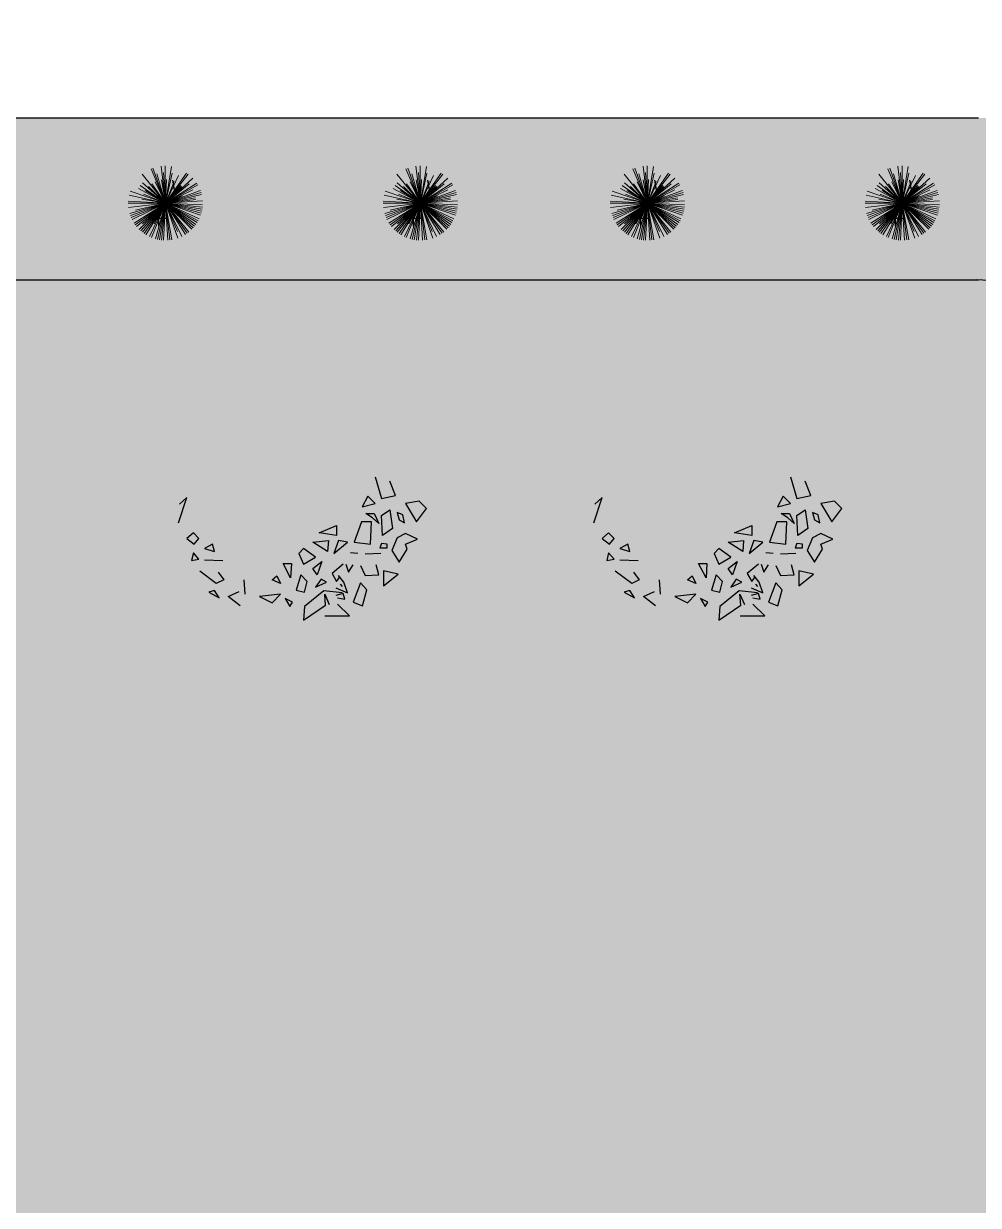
# Model space of a CAD drawing. Header units: millimetres. Extents: x -1544140 to 7445918, y -1294905 to 2019878.
# Drawn here: x 2061460 to 2063675, y 32585 to 35326 of the extents above; entities that cross this region are included whole.
import ezdxf

# ---------------------------------------------------------------- set-up
doc = ezdxf.new("R2010")
doc.units = ezdxf.units.MM
doc.header["$MEASUREMENT"] = 0
doc.layers.add('marc det', color=74, linetype='Continuous', lineweight=18)
picture_1 = doc.add_image_def('image5.png', size_in_pixel=(1482, 826))

msp = doc.modelspace()

# ---------------------------------------------------------------- hatches: boundary and pattern name
at = {"true_color": 0x8dc133, "transparency": 33554687}
h = msp.add_hatch(color=65, dxfattribs=at)
h.dxf.hatch_style = 1
h.paths.add_polyline_path([(2064396.9, 31146.3, -0.388077), (2063989.9, 30688), (2059494.4, 30688, -0.416277), (2058660.7, 31290.8), (2058660.7, 34182.4, -0.394381), (2059191.8, 35107.6), (2063657.3, 35107.6, -0.352206), (2064396.9, 34526.8)])
h.paths.add_polyline_path([(2059458.1, 31063.9, -0.417198), (2059036.6, 31325.5), (2059036.6, 34233.1, -0.386529), (2059257.8, 34731.7), (2063659.8, 34731.7, -0.326949), (2064021, 34476.3), (2064021, 31063.9)], flags=16)
at = {"true_color": 0xb8d93f, "transparency": 33554687}
h = msp.add_hatch(color=63, dxfattribs=at)
h.dxf.hatch_style = 1
h.paths.add_polyline_path([(2064021, 34476.3, 0.326949), (2063659.8, 34731.7), (2059257.8, 34731.7, 0.386529), (2059036.6, 34233.1), (2059036.6, 31325.5, 0.417198), (2059458.1, 31063.9), (2063962.2, 31063.9, 0.351898), (2064021, 31142.5)])
at = {"layer": 'marc det'}
for points in [[(2061957.3, 34476.2), (2061900.8, 34461.1), (2061882.3, 34437.2), (2061848.2, 34389.4), (2061812.4, 34385.2), (2061807.6, 34343.9), (2061821.3, 34326.5), (2061811, 34300.2), (2061771.3, 34225.9), (2061784.1, 34200.2), (2061805.9, 34168.2), (2061806.3, 34140), (2061763, 34123.4), (2061823.3, 34119.1), (2061815.9, 34091.5), (2061835.4, 34071.1), (2061837.9, 34045.4), (2061867.5, 34012.9), (2061877.3, 33976.5), (2061904.6, 33955.7), (2061924.5, 33959.6), (2061950.8, 33944.6), (2061962.6, 33910.6), (2061971, 33867.9), (2061980.2, 33900), (2062008.8, 33925.7), (2062044.5, 33914.6), (2062068.3, 33899.1), (2062097.4, 33908.9), (2062128.4, 33909), (2062148.3, 33886.7), (2062156.1, 33912.4), (2062188.7, 33930.9), (2062222.6, 33929.5), (2062258, 33946.6), (2062268.7, 33970.8), (2062287.5, 33980.6), (2062312.4, 33985.5), (2062321.2, 34019.5), (2062338.1, 34038.9), (2062383.6, 34043.9), (2062418.7, 34036.6), (2062388.8, 34057), (2062366.4, 34078.8), (2062367.6, 34099.2), (2062387.9, 34127.4), (2062404.6, 34160.9), (2062401.7, 34188.6), (2062406.5, 34256.1), (2062462.8, 34285.3), (2062393.9, 34280.8), (2062374.8, 34312.3), (2062371.5, 34341.9), (2062350.7, 34382.2), (2062325.8, 34403.5), (2062314.3, 34435.5), (2062288.9, 34446.7), (2062255.8, 34470.4), (2062228.4, 34467.7), (2062229.2, 34513.6), (2062200.1, 34477.6), (2062189.4, 34505.7), (2062175, 34513), (2062140.4, 34523.1), (2062133.3, 34514.9), (2062069.5, 34510.4), (2062051.9, 34521), (2062020.7, 34508.8), (2061996.8, 34512.2), (2061972.5, 34543.7), (2061949.9, 34579.6), (2061959.3, 34545.2), (2061968.8, 34496.6)], [(2062920.6, 34476.2), (2062864.1, 34461.1), (2062845.5, 34437.2), (2062811.4, 34389.4), (2062775.6, 34385.2), (2062770.8, 34343.9), (2062784.6, 34326.5), (2062774.2, 34300.2), (2062734.6, 34225.9), (2062747.4, 34200.2), (2062769.2, 34168.2), (2062769.5, 34140), (2062726.3, 34123.4), (2062786.6, 34119.1), (2062779.1, 34091.5), (2062798.6, 34071.1), (2062801.1, 34045.4), (2062830.7, 34012.9), (2062840.5, 33976.5), (2062867.9, 33955.7), (2062887.8, 33959.6), (2062914, 33944.6), (2062925.8, 33910.6), (2062934.2, 33867.9), (2062943.4, 33900), (2062972, 33925.7), (2063007.8, 33914.6), (2063031.5, 33899.1), (2063060.6, 33908.9), (2063091.6, 33909), (2063111.5, 33886.7), (2063119.4, 33912.4), (2063151.9, 33930.9), (2063185.8, 33929.5), (2063221.2, 33946.6), (2063232, 33970.8), (2063250.7, 33980.6), (2063275.6, 33985.5), (2063284.4, 34019.5), (2063301.3, 34038.9), (2063346.9, 34043.9), (2063381.9, 34036.6), (2063352, 34057), (2063329.6, 34078.8), (2063330.8, 34099.2), (2063351.1, 34127.4), (2063367.8, 34160.9), (2063364.9, 34188.6), (2063369.7, 34256.1), (2063426, 34285.3), (2063357.1, 34280.8), (2063338, 34312.3), (2063334.7, 34341.9), (2063313.9, 34382.2), (2063289, 34403.5), (2063277.5, 34435.5), (2063252.1, 34446.7), (2063219, 34470.4), (2063191.7, 34467.7), (2063192.4, 34513.6), (2063163.3, 34477.6), (2063152.6, 34505.7), (2063138.2, 34513), (2063103.7, 34523.1), (2063096.5, 34514.9), (2063032.7, 34510.4), (2063015.1, 34521), (2062983.9, 34508.8), (2062960, 34512.2), (2062935.7, 34543.7), (2062913.1, 34579.6), (2062922.5, 34545.2), (2062932, 34496.6)]]:
    msp.add_hatch(color=102, dxfattribs=at).paths.add_polyline_path(points)

# ---------------------------------------------------------------- linework, layer by layer
at = {"color": 116, "lineweight": -2, "true_color": 0x136734}
for p, q in [((2061811.3, 34936), (2061806.4, 34963.6)), ((2062402.4, 34936), (2062397.6, 34963.6)), ((2062929, 34936), (2062924.2, 34963.6)), ((2063520.2, 34936), (2063515.3, 34963.6))]:
    msp.add_line(p, q, dxfattribs=at)
at = {"color": 116, "true_color": 0x136734}
for p, q in [((2061754.6, 34875.1), (2061791.2, 34875.1)), ((2061772.9, 34893.4), (2061772.9, 34856.8)), ((2062345.8, 34875.1), (2062382.3, 34875.1)), ((2062364.1, 34893.4), (2062364.1, 34856.8)), ((2062872.4, 34875.1), (2062909, 34875.1)), ((2062890.7, 34893.4), (2062890.7, 34856.8)), ((2063463.6, 34875.1), (2063500.1, 34875.1)), ((2063481.8, 34893.4), (2063481.8, 34856.8))]:
    msp.add_line(p, q, dxfattribs=at)
at = {"color": 96}
for p, q in [((2062275.6, 34275), (2062290.5, 34225.1)), ((2063238.8, 34275), (2063253.8, 34225.1)), ((2062322.5, 34231.7), (2062309.7, 34265)), ((2063285.7, 34231.7), (2063272.9, 34265)), ((2061819.8, 34168.6), (2061839, 34226.8)), ((2061839, 34226.8), (2061821.9, 34211.8)), ((2062258.6, 34230.1), (2062245.8, 34205.2)), ((2062275.6, 34213.5), (2062258.6, 34230.1)), ((2062290.5, 34225.1), (2062322.5, 34231.7)), ((2062377.9, 34218.5), (2062345.9, 34213.5)), ((2062394.9, 34201.8), (2062377.9, 34218.5)), ((2062783, 34168.6), (2062802.2, 34226.8)), ((2062802.2, 34226.8), (2062785.1, 34211.8)), ((2063221.8, 34230.1), (2063209, 34205.2)), ((2063238.8, 34213.5), (2063221.8, 34230.1)), ((2063253.8, 34225.1), (2063285.7, 34231.7)), ((2063341.1, 34218.5), (2063309.1, 34213.5)), ((2063358.1, 34201.8), (2063341.1, 34218.5)), ((2062245.8, 34205.2), (2062275.6, 34213.5)), ((2062254.3, 34190.2), (2062273.5, 34190.2)), ((2062269.2, 34180.2), (2062254.3, 34190.2)), ((2062273.5, 34190.2), (2062284.2, 34166.9)), ((2062290.5, 34185.2), (2062309.7, 34198.5)), ((2062309.7, 34198.5), (2062316.1, 34155.3)), ((2062339.5, 34186.9), (2062326.7, 34191.9)), ((2062326.7, 34191.9), (2062331, 34175.3)), ((2062345.9, 34213.5), (2062371.5, 34170.3)), ((2062371.5, 34170.3), (2062394.9, 34201.8)), ((2063209, 34205.2), (2063238.8, 34213.5)), ((2063217.5, 34190.2), (2063236.7, 34190.2)), ((2063232.5, 34180.2), (2063217.5, 34190.2)), ((2063236.7, 34190.2), (2063247.4, 34166.9)), ((2063253.8, 34185.2), (2063272.9, 34198.5)), ((2063272.9, 34198.5), (2063279.3, 34155.3)), ((2063302.7, 34186.9), (2063290, 34191.9)), ((2063290, 34191.9), (2063294.2, 34175.3)), ((2063309.1, 34213.5), (2063334.7, 34170.3)), ((2063334.7, 34170.3), (2063358.1, 34201.8)), ((2062145.7, 34145.4), (2062186.2, 34162)), ((2062186.2, 34162), (2062186.2, 34138.7)), ((2062243.7, 34170.3), (2062226.6, 34123.7)), ((2062267.1, 34170.3), (2062243.7, 34170.3)), ((2062265, 34118.8), (2062267.1, 34170.3)), ((2062284.2, 34166.9), (2062269.2, 34180.2)), ((2062292.7, 34138.7), (2062290.5, 34185.2)), ((2062331, 34175.3), (2062343.8, 34168.6)), ((2062343.8, 34168.6), (2062339.5, 34186.9)), ((2063108.9, 34145.4), (2063149.4, 34162)), ((2063149.4, 34162), (2063149.4, 34138.7)), ((2063206.9, 34170.3), (2063189.8, 34123.7)), ((2063230.3, 34170.3), (2063206.9, 34170.3)), ((2063228.2, 34118.8), (2063230.3, 34170.3)), ((2063247.4, 34166.9), (2063232.5, 34180.2)), ((2063255.9, 34138.7), (2063253.8, 34185.2)), ((2063294.2, 34175.3), (2063307, 34168.6)), ((2063307, 34168.6), (2063302.7, 34186.9)), ((2061853.9, 34145.4), (2061839, 34132.1)), ((2061866.7, 34132.1), (2061853.9, 34145.4)), ((2062186.2, 34138.7), (2062145.7, 34145.4)), ((2062316.1, 34155.3), (2062292.7, 34138.7)), ((2062326.7, 34133.7), (2062314, 34103.8)), ((2062345.9, 34143.7), (2062326.7, 34133.7)), ((2062373.6, 34130.4), (2062345.9, 34143.7)), ((2062817.1, 34145.4), (2062802.2, 34132.1)), ((2062829.9, 34132.1), (2062817.1, 34145.4)), ((2063149.4, 34138.7), (2063108.9, 34145.4)), ((2063279.3, 34155.3), (2063255.9, 34138.7)), ((2063290, 34133.7), (2063277.2, 34103.8)), ((2063309.1, 34143.7), (2063290, 34133.7)), ((2063336.8, 34130.4), (2063309.1, 34143.7)), ((2061839, 34132.1), (2061856, 34118.8)), ((2061856, 34118.8), (2061866.7, 34132.1)), ((2061898.6, 34118.8), (2061879.4, 34108.8)), ((2061879.4, 34108.8), (2061902.8, 34102.1)), ((2061902.8, 34102.1), (2061898.6, 34118.8)), ((2062109.5, 34108.8), (2062098.8, 34097.2)), ((2062137.2, 34088.9), (2062109.5, 34108.8)), ((2062130.8, 34123.7), (2062167, 34127.1)), ((2062164.8, 34102.1), (2062130.8, 34123.7)), ((2062167, 34127.1), (2062164.8, 34102.1)), ((2062190.4, 34127.1), (2062179.8, 34097.2)), ((2062179.8, 34097.2), (2062211.7, 34123.7)), ((2062211.7, 34123.7), (2062190.4, 34127.1)), ((2062226.6, 34123.7), (2062265, 34118.8)), ((2062290.5, 34120.4), (2062286.3, 34110.4)), ((2062286.3, 34110.4), (2062303.3, 34110.4)), ((2062303.3, 34118.8), (2062290.5, 34120.4)), ((2062303.3, 34110.4), (2062303.3, 34118.8)), ((2062331, 34077.2), (2062350.2, 34107.1)), ((2062345.9, 34118.8), (2062373.6, 34130.4)), ((2062350.2, 34107.1), (2062345.9, 34118.8)), ((2062802.2, 34132.1), (2062819.2, 34118.8)), ((2062819.2, 34118.8), (2062829.9, 34132.1)), ((2062861.8, 34118.8), (2062842.7, 34108.8)), ((2062842.7, 34108.8), (2062866.1, 34102.1)), ((2062866.1, 34102.1), (2062861.8, 34118.8)), ((2063072.7, 34108.8), (2063062, 34097.2)), ((2063100.4, 34088.9), (2063072.7, 34108.8)), ((2063094, 34123.7), (2063130.2, 34127.1)), ((2063128.1, 34102.1), (2063094, 34123.7)), ((2063130.2, 34127.1), (2063128.1, 34102.1)), ((2063153.7, 34127.1), (2063143, 34097.2)), ((2063143, 34097.2), (2063174.9, 34123.7)), ((2063174.9, 34123.7), (2063153.7, 34127.1)), ((2063189.8, 34123.7), (2063228.2, 34118.8)), ((2063253.8, 34120.4), (2063249.5, 34110.4)), ((2063249.5, 34110.4), (2063266.5, 34110.4)), ((2063266.5, 34118.8), (2063253.8, 34120.4)), ((2063266.5, 34110.4), (2063266.5, 34118.8)), ((2063294.2, 34077.2), (2063313.4, 34107.1)), ((2063309.1, 34118.8), (2063336.8, 34130.4)), ((2063313.4, 34107.1), (2063309.1, 34118.8)), ((2061853.9, 34098.8), (2061849.6, 34080.6)), ((2061849.6, 34080.6), (2061866.7, 34083.9)), ((2061866.7, 34083.9), (2061853.9, 34098.8)), ((2061879.4, 34082.2), (2061922, 34080.6)), ((2062098.8, 34097.2), (2062109.5, 34072.2)), ((2062109.5, 34072.2), (2062137.2, 34088.9)), ((2062130.8, 34062.3), (2062152.1, 34078.9)), ((2062152.1, 34078.9), (2062141.4, 34047.3)), ((2062235.2, 34097.2), (2062218.1, 34098.8)), ((2062288.4, 34097.2), (2062252.2, 34095.5)), ((2062314, 34103.8), (2062331, 34077.2)), ((2062817.1, 34098.8), (2062812.8, 34080.6)), ((2062812.8, 34080.6), (2062829.9, 34083.9)), ((2062829.9, 34083.9), (2062817.1, 34098.8)), ((2062842.7, 34082.2), (2062885.3, 34080.6)), ((2063062, 34097.2), (2063072.7, 34072.2)), ((2063072.7, 34072.2), (2063100.4, 34088.9)), ((2063094, 34062.3), (2063115.3, 34078.9)), ((2063115.3, 34078.9), (2063104.7, 34047.3)), ((2063198.4, 34097.2), (2063181.3, 34098.8)), ((2063251.6, 34097.2), (2063215.4, 34095.5)), ((2063277.2, 34103.8), (2063294.2, 34077.2)), ((2061907.2, 34027.6), (2061868.9, 34055.9)), ((2061911.5, 34054.2), (2061924.3, 34035.9)), ((2062079.6, 34040.7), (2062062.6, 34073.9)), ((2062062.6, 34073.9), (2062081.8, 34073.9)), ((2062081.8, 34073.9), (2062079.6, 34040.7)), ((2062141.4, 34047.3), (2062130.8, 34062.3)), ((2062201.1, 34072.2), (2062175.5, 34050.6)), ((2062175.5, 34050.6), (2062186.2, 34032.4)), ((2062207.6, 34072.5), (2062214, 34054.2)), ((2062214, 34054.2), (2062224.6, 34070.8)), ((2062241.7, 34069.1), (2062252.3, 34045.9)), ((2062284.3, 34047.6), (2062277.9, 34070.8)), ((2062328.9, 34049), (2062294.8, 34057.3)), ((2062294.8, 34057.3), (2062294.8, 34022.4)), ((2062870.5, 34027.6), (2062832.1, 34055.9)), ((2062874.7, 34054.2), (2062887.5, 34035.9)), ((2063042.9, 34040.7), (2063025.8, 34073.9)), ((2063025.8, 34073.9), (2063045, 34073.9)), ((2063045, 34073.9), (2063042.9, 34040.7)), ((2063104.7, 34047.3), (2063094, 34062.3)), ((2063164.3, 34072.2), (2063138.7, 34050.6)), ((2063138.7, 34050.6), (2063149.4, 34032.4)), ((2063170.8, 34072.5), (2063177.2, 34054.2)), ((2063177.2, 34054.2), (2063187.9, 34070.8)), ((2063204.9, 34069.1), (2063215.5, 34045.9)), ((2063247.5, 34047.6), (2063241.1, 34070.8)), ((2063292.1, 34049), (2063258, 34057.3)), ((2063258, 34057.3), (2063258, 34022.4)), ((2061924.3, 34035.9), (2061907.2, 34027.6)), ((2061971, 34035.7), (2061973.1, 34002.5)), ((2062037, 34035.7), (2062047.7, 34045.6)), ((2062056.2, 34027.4), (2062037, 34035.7)), ((2062047.7, 34045.6), (2062056.2, 34027.4)), ((2062103.1, 34047.3), (2062092.4, 34012.4)), ((2062118, 34032.4), (2062103.1, 34047.3)), ((2062111.6, 34007.4), (2062118, 34032.4)), ((2062150, 34037.4), (2062137.2, 34019.1)), ((2062137.2, 34019.1), (2062162.7, 34030.7)), ((2062162.7, 34030.7), (2062150, 34037.4)), ((2062186.2, 34032.4), (2062194.7, 34044)), ((2062203.3, 34030.9), (2062190.5, 34045.9)), ((2062194.7, 34025.7), (2062198.9, 34020.7)), ((2062211.8, 34006), (2062203.3, 34030.9)), ((2062241.7, 34029.3), (2062224.6, 33984.4)), ((2062256.6, 34012.6), (2062241.7, 34029.3)), ((2062252.3, 34045.9), (2062284.3, 34047.6)), ((2062294.8, 34022.4), (2062328.9, 34049)), ((2062887.5, 34035.9), (2062870.5, 34027.6)), ((2062934.2, 34035.7), (2062936.4, 34002.5)), ((2063000.3, 34035.7), (2063010.9, 34045.6)), ((2063019.5, 34027.4), (2063000.3, 34035.7)), ((2063010.9, 34045.6), (2063019.5, 34027.4)), ((2063066.3, 34047.3), (2063055.7, 34012.4)), ((2063081.2, 34032.4), (2063066.3, 34047.3)), ((2063074.8, 34007.4), (2063081.2, 34032.4)), ((2063113.2, 34037.4), (2063100.4, 34019.1)), ((2063100.4, 34019.1), (2063126, 34030.7)), ((2063126, 34030.7), (2063113.2, 34037.4)), ((2063149.4, 34032.4), (2063157.9, 34044)), ((2063166.5, 34030.9), (2063153.8, 34045.9)), ((2063157.9, 34025.7), (2063162.2, 34020.7)), ((2063175, 34006), (2063166.5, 34030.9)), ((2063204.9, 34029.3), (2063187.9, 33984.4)), ((2063219.8, 34012.6), (2063204.9, 34029.3)), ((2063215.5, 34045.9), (2063247.5, 34047.6)), ((2063258, 34022.4), (2063292.1, 34049)), ((2061903, 34011), (2061890.2, 34007.7)), ((2061890.2, 34007.7), (2061913.6, 33994.4)), ((2061913.6, 33994.4), (2061903, 34011)), ((2061934.9, 33997.7), (2061960.5, 34009.3)), ((2061962.6, 33976.1), (2061934.9, 33997.7)), ((2062056.2, 34002.5), (2062007.2, 33997.5)), ((2062007.2, 33997.5), (2062037, 33982.5)), ((2062037, 33982.5), (2062056.2, 34002.5)), ((2062092.4, 34012.4), (2062111.6, 34007.4)), ((2062156.3, 34010.8), (2062111.6, 33974.2)), ((2062198.9, 34005.8), (2062156.3, 34010.8)), ((2062160.6, 33977.5), (2062158.5, 34002.5)), ((2062158.5, 34002.5), (2062169.1, 33979.2)), ((2062184.2, 34017.6), (2062211.8, 34006)), ((2062201.2, 34004.4), (2062184.2, 33999.4)), ((2062205.4, 33991.1), (2062201.2, 34004.4)), ((2062245.9, 33976.1), (2062256.6, 34012.6)), ((2062866.2, 34011), (2062853.4, 34007.7)), ((2062853.4, 34007.7), (2062876.9, 33994.4)), ((2062876.9, 33994.4), (2062866.2, 34011)), ((2062898.2, 33997.7), (2062923.7, 34009.3)), ((2062925.8, 33976.1), (2062898.2, 33997.7)), ((2063019.5, 34002.5), (2062970.5, 33997.5)), ((2062970.5, 33997.5), (2063000.3, 33982.5)), ((2063000.3, 33982.5), (2063019.5, 34002.5)), ((2063055.7, 34012.4), (2063074.8, 34007.4)), ((2063119.6, 34010.8), (2063074.8, 33974.2)), ((2063162.2, 34005.8), (2063119.6, 34010.8)), ((2063123.8, 33977.5), (2063121.7, 34002.5)), ((2063121.7, 34002.5), (2063132.3, 33979.2)), ((2063147.4, 34017.6), (2063175, 34006)), ((2063164.4, 34004.4), (2063147.4, 33999.4)), ((2063168.7, 33991.1), (2063164.4, 34004.4)), ((2063209.1, 33976.1), (2063219.8, 34012.6)), ((2062083.9, 33984.2), (2062066.9, 33992.5)), ((2062066.9, 33992.5), (2062077.5, 33974.2)), ((2062077.5, 33974.2), (2062083.9, 33984.2)), ((2062109.5, 33942.6), (2062160.6, 33977.5)), ((2062111.6, 33974.2), (2062109.5, 33942.6)), ((2062188.4, 33994.4), (2062205.4, 33991.1)), ((2062216.1, 33952.8), (2062188.4, 33979.4)), ((2062224.6, 33984.4), (2062245.9, 33976.1)), ((2063047.1, 33984.2), (2063030.1, 33992.5)), ((2063030.1, 33992.5), (2063040.7, 33974.2)), ((2063040.7, 33974.2), (2063047.1, 33984.2)), ((2063072.7, 33942.6), (2063123.8, 33977.5)), ((2063074.8, 33974.2), (2063072.7, 33942.6)), ((2063151.6, 33994.4), (2063168.7, 33991.1)), ((2063179.3, 33952.8), (2063151.6, 33979.4)), ((2063187.9, 33984.4), (2063209.1, 33976.1)), ((2062158.6, 33952.8), (2062216.1, 33952.8)), ((2063121.8, 33952.8), (2063179.3, 33952.8))]:
    msp.add_line(p, q, dxfattribs=at)
for points in [[(2059191.8, 35107.6), (2063674.6, 35107.6)], [(2059257.8, 34731.7), (2063674.6, 34731.7)]]:
    msp.add_lwpolyline(points)
msp.add_arc((2063665.9, 34357.4), 374.4, 18.5111, 89.3419)
at = {"layer": 'marc det', "color": 116, "true_color": 0x136734}
for p, q in [((2061789.2, 34910.1), (2061755.7, 34989.6)), ((2061789.2, 34910.1), (2061760.2, 34991.3)), ((2061789.2, 34910.1), (2061779, 34995.7)), ((2061789.2, 34910.1), (2061788.7, 34996.3)), ((2061789.2, 34910.1), (2061803.1, 34995.2)), ((2062380.4, 34910.1), (2062346.9, 34989.6)), ((2062380.4, 34910.1), (2062351.4, 34991.3)), ((2062380.4, 34910.1), (2062370.2, 34995.7)), ((2062380.4, 34910.1), (2062379.8, 34996.3)), ((2062380.4, 34910.1), (2062394.3, 34995.2)), ((2062907, 34910.1), (2062873.5, 34989.6)), ((2062907, 34910.1), (2062878, 34991.3)), ((2062907, 34910.1), (2062896.8, 34995.7)), ((2062907, 34910.1), (2062906.5, 34996.3)), ((2062907, 34910.1), (2062920.9, 34995.2)), ((2063498.1, 34910.1), (2063464.7, 34989.6)), ((2063498.1, 34910.1), (2063469.2, 34991.3)), ((2063498.1, 34910.1), (2063488, 34995.7)), ((2063498.1, 34910.1), (2063497.6, 34996.3)), ((2063498.1, 34910.1), (2063512.1, 34995.2)), ((2061789.2, 34910.1), (2061735, 34977.2)), ((2061789.2, 34910.1), (2061735.7, 34957.3)), ((2061789.2, 34910.1), (2061765.2, 34959.2)), ((2061789.2, 34910.1), (2061769.1, 34978.3)), ((2061789.2, 34910.1), (2061779.7, 34963.8)), ((2061789.2, 34910.1), (2061784.8, 34980.9)), ((2061788.4, 34909.2), (2061837.9, 34979.8)), ((2061837.9, 34979.8), (2061788.4, 34909.2)), ((2061788.4, 34909.2), (2061841.7, 34976.9)), ((2061789.2, 34910.1), (2061804.6, 34979.3)), ((2061789.2, 34910.1), (2061819.5, 34974.1)), ((2061789.2, 34910.1), (2061853.1, 34967.9)), ((2061789.2, 34910.1), (2061791.9, 34964.5)), ((2061789.2, 34910.1), (2061809.7, 34960.4)), ((2061789.2, 34910.1), (2061861.9, 34956.4)), ((2062380.4, 34910.1), (2062326.2, 34977.2)), ((2062380.4, 34910.1), (2062326.9, 34957.3)), ((2062380.4, 34910.1), (2062356.4, 34959.2)), ((2062380.4, 34910.1), (2062360.3, 34978.3)), ((2062380.4, 34910.1), (2062370.9, 34963.8)), ((2062380.4, 34910.1), (2062376, 34980.9)), ((2062379.5, 34909.2), (2062429, 34979.8)), ((2062429, 34979.8), (2062379.5, 34909.2)), ((2062379.5, 34909.2), (2062432.9, 34976.9)), ((2062380.4, 34910.1), (2062395.7, 34979.3)), ((2062380.4, 34910.1), (2062410.7, 34974.1)), ((2062380.4, 34910.1), (2062444.3, 34967.9)), ((2062380.4, 34910.1), (2062383.1, 34964.5)), ((2062380.4, 34910.1), (2062400.9, 34960.4)), ((2062380.4, 34910.1), (2062453.1, 34956.4)), ((2062907, 34910.1), (2062852.8, 34977.2)), ((2062907, 34910.1), (2062853.5, 34957.3)), ((2062907, 34910.1), (2062883, 34959.2)), ((2062907, 34910.1), (2062886.9, 34978.3)), ((2062907, 34910.1), (2062897.5, 34963.8)), ((2062907, 34910.1), (2062902.6, 34980.9)), ((2062906.2, 34909.2), (2062955.6, 34979.8)), ((2062955.6, 34979.8), (2062906.2, 34909.2)), ((2062906.2, 34909.2), (2062959.5, 34976.9)), ((2062907, 34910.1), (2062922.3, 34979.3)), ((2062907, 34910.1), (2062937.3, 34974.1)), ((2062907, 34910.1), (2062970.9, 34967.9)), ((2062907, 34910.1), (2062909.7, 34964.5)), ((2062907, 34910.1), (2062927.5, 34960.4)), ((2062907, 34910.1), (2062979.7, 34956.4)), ((2063498.1, 34910.1), (2063444, 34977.2)), ((2063498.1, 34910.1), (2063444.7, 34957.3)), ((2063498.1, 34910.1), (2063474.1, 34959.2)), ((2063498.1, 34910.1), (2063478.1, 34978.3)), ((2063498.1, 34910.1), (2063488.7, 34963.8)), ((2063498.1, 34910.1), (2063493.7, 34980.9)), ((2063497.3, 34909.2), (2063546.8, 34979.8)), ((2063546.8, 34979.8), (2063497.3, 34909.2)), ((2063497.3, 34909.2), (2063550.7, 34976.9)), ((2063498.1, 34910.1), (2063513.5, 34979.3)), ((2063498.1, 34910.1), (2063528.5, 34974.1)), ((2063498.1, 34910.1), (2063562.1, 34967.9)), ((2063498.1, 34910.1), (2063500.9, 34964.5)), ((2063498.1, 34910.1), (2063518.6, 34960.4)), ((2063498.1, 34910.1), (2063570.9, 34956.4)), ((2061789.2, 34910.1), (2061705, 34928.8)), ((2061789.2, 34910.1), (2061707.7, 34938.1)), ((2061789.2, 34910.1), (2061726.5, 34944.3)), ((2061789.2, 34910.1), (2061730.7, 34951.1)), ((2061730.7, 34951.1), (2061789.2, 34910.1)), ((2061789.2, 34910.1), (2061738.3, 34930.9)), ((2061789.2, 34910.1), (2061742.5, 34939.1)), ((2061789.2, 34910.1), (2061750.2, 34948.6)), ((2061789.2, 34910.1), (2061757.3, 34954.6)), ((2061789.2, 34910.1), (2061844.3, 34954.6)), ((2061789.2, 34910.1), (2061864.4, 34952.3)), ((2061789.2, 34910.1), (2061825.1, 34950.8)), ((2061789.2, 34910.1), (2061827.4, 34948.7)), ((2061789.2, 34910.1), (2061852.8, 34941.2)), ((2061789.2, 34910.1), (2061870.4, 34939.1)), ((2061789.2, 34910.1), (2061871.9, 34934.5)), ((2061789.2, 34910.1), (2061873.1, 34929.8)), ((2062380.4, 34910.1), (2062296.2, 34928.8)), ((2062380.4, 34910.1), (2062298.8, 34938.1)), ((2062380.4, 34910.1), (2062317.6, 34944.3)), ((2062380.4, 34910.1), (2062321.9, 34951.1)), ((2062321.9, 34951.1), (2062380.4, 34910.1)), ((2062380.4, 34910.1), (2062329.4, 34930.9)), ((2062380.4, 34910.1), (2062333.7, 34939.1)), ((2062380.4, 34910.1), (2062341.4, 34948.6)), ((2062380.4, 34910.1), (2062348.4, 34954.6)), ((2062380.4, 34910.1), (2062435.4, 34954.6)), ((2062380.4, 34910.1), (2062455.6, 34952.3)), ((2062380.4, 34910.1), (2062416.3, 34950.8)), ((2062380.4, 34910.1), (2062418.5, 34948.7)), ((2062380.4, 34910.1), (2062444, 34941.2)), ((2062380.4, 34910.1), (2062461.6, 34939.1)), ((2062380.4, 34910.1), (2062463.1, 34934.5)), ((2062380.4, 34910.1), (2062464.3, 34929.8)), ((2062907, 34910.1), (2062822.8, 34928.8)), ((2062907, 34910.1), (2062825.4, 34938.1)), ((2062907, 34910.1), (2062844.3, 34944.3)), ((2062907, 34910.1), (2062848.5, 34951.1)), ((2062848.5, 34951.1), (2062907, 34910.1)), ((2062907, 34910.1), (2062856, 34930.9)), ((2062907, 34910.1), (2062860.3, 34939.1)), ((2062907, 34910.1), (2062868, 34948.6)), ((2062907, 34910.1), (2062875, 34954.6)), ((2062907, 34910.1), (2062962, 34954.6)), ((2062907, 34910.1), (2062982.2, 34952.3)), ((2062907, 34910.1), (2062942.9, 34950.8)), ((2062907, 34910.1), (2062945.1, 34948.7)), ((2062907, 34910.1), (2062970.6, 34941.2)), ((2062907, 34910.1), (2062988.2, 34939.1)), ((2062907, 34910.1), (2062989.7, 34934.5)), ((2062907, 34910.1), (2062990.9, 34929.8)), ((2063498.1, 34910.1), (2063414, 34928.8)), ((2063498.1, 34910.1), (2063416.6, 34938.1)), ((2063498.1, 34910.1), (2063435.4, 34944.3)), ((2063498.1, 34910.1), (2063439.7, 34951.1)), ((2063439.7, 34951.1), (2063498.1, 34910.1)), ((2063498.1, 34910.1), (2063447.2, 34930.9)), ((2063498.1, 34910.1), (2063451.5, 34939.1)), ((2063498.1, 34910.1), (2063459.1, 34948.6)), ((2063498.1, 34910.1), (2063466.2, 34954.6)), ((2063498.1, 34910.1), (2063553.2, 34954.6)), ((2063498.1, 34910.1), (2063573.3, 34952.3)), ((2063498.1, 34910.1), (2063534.1, 34950.8)), ((2063498.1, 34910.1), (2063536.3, 34948.7)), ((2063498.1, 34910.1), (2063561.7, 34941.2)), ((2063498.1, 34910.1), (2063579.3, 34939.1)), ((2063498.1, 34910.1), (2063580.8, 34934.5)), ((2063498.1, 34910.1), (2063582.1, 34929.8)), ((2061789.2, 34910.1), (2061703, 34909.6)), ((2061789.2, 34910.1), (2061703.1, 34914.4)), ((2061789.2, 34910.1), (2061703.6, 34899.9)), ((2061789.2, 34910.1), (2061706.5, 34885.7)), ((2061789.2, 34910.1), (2061708, 34881.1)), ((2061789.2, 34910.1), (2061709.7, 34876.6)), ((2061789.2, 34910.1), (2061711.7, 34872.2)), ((2061789.2, 34910.1), (2061716.5, 34863.8)), ((2061789.2, 34910.1), (2061719.2, 34859.8)), ((2061789.2, 34910.1), (2061719.4, 34893.7)), ((2061789.2, 34910.1), (2061722.1, 34856)), ((2061789.2, 34910.1), (2061728.6, 34848.8)), ((2061789.2, 34910.1), (2061732.1, 34845.5)), ((2061789.2, 34910.1), (2061734.8, 34919)), ((2061789.2, 34910.1), (2061735.8, 34842.4)), ((2061789.2, 34910.1), (2061736, 34862)), ((2061739.7, 34839.5), (2061789.2, 34910.1)), ((2061789.2, 34910.1), (2061739.7, 34839.5)), ((2061789.2, 34910.1), (2061743.8, 34836.8)), ((2061789.2, 34910.1), (2061752.3, 34832.2)), ((2061789.2, 34910.1), (2061756.7, 34830.3)), ((2061789.2, 34910.1), (2061762.8, 34861.6)), ((2061789.2, 34910.1), (2061765.8, 34827.1)), ((2061789.2, 34910.1), (2061770.5, 34825.9)), ((2061789.2, 34910.1), (2061775.3, 34825)), ((2061789.2, 34910.1), (2061780.1, 34824.4)), ((2061789.2, 34910.1), (2061784.9, 34824)), ((2061789.2, 34910.1), (2061828.9, 34926.8)), ((2061789.2, 34910.1), (2061859, 34922.4)), ((2061789.2, 34910.1), (2061859.6, 34918.5)), ((2061789.2, 34910.1), (2061875.2, 34915.5)), ((2061789.2, 34910.1), (2061875.3, 34905.8)), ((2061789.2, 34910.1), (2061818.2, 34828.9)), ((2061789.2, 34910.1), (2061799.4, 34824.5)), ((2061789.2, 34910.1), (2061804.1, 34825.2)), ((2061789.2, 34910.1), (2061794.5, 34824.1)), ((2061789.2, 34910.1), (2061816.9, 34844.3)), ((2061789.2, 34910.1), (2061827.1, 34832.7)), ((2061789.2, 34910.1), (2061835.5, 34837.4)), ((2061789.2, 34910.1), (2061839.5, 34840.1)), ((2061789.2, 34910.1), (2061843.4, 34843)), ((2061789.2, 34910.1), (2061850.5, 34849.5)), ((2061789.2, 34910.1), (2061853.8, 34853)), ((2061789.2, 34910.1), (2061856.9, 34856.8)), ((2061859.8, 34860.6), (2061789.2, 34910.1)), ((2061789.2, 34910.1), (2061862.5, 34864.7)), ((2061789.2, 34910.1), (2061864.9, 34868.9)), ((2061789.2, 34910.1), (2061867.1, 34873.2)), ((2061789.2, 34910.1), (2061873.4, 34891.4)), ((2061789.2, 34910.1), (2061874.3, 34896.2)), ((2061789.2, 34910.1), (2061874.9, 34901)), ((2061789.2, 34910.1), (2061870.7, 34882.1)), ((2061789.2, 34910.1), (2061872.2, 34886.7)), ((2062380.4, 34910.1), (2062294.1, 34909.6)), ((2062380.4, 34910.1), (2062294.3, 34914.4)), ((2062380.4, 34910.1), (2062294.7, 34899.9)), ((2062380.4, 34910.1), (2062297.7, 34885.7)), ((2062380.4, 34910.1), (2062299.2, 34881.1)), ((2062380.4, 34910.1), (2062300.9, 34876.6)), ((2062380.4, 34910.1), (2062302.9, 34872.2)), ((2062380.4, 34910.1), (2062307.6, 34863.8)), ((2062380.4, 34910.1), (2062310.3, 34859.8)), ((2062380.4, 34910.1), (2062310.5, 34893.7)), ((2062380.4, 34910.1), (2062313.3, 34856)), ((2062380.4, 34910.1), (2062319.8, 34848.8)), ((2062380.4, 34910.1), (2062323.3, 34845.5)), ((2062380.4, 34910.1), (2062326, 34919)), ((2062380.4, 34910.1), (2062327, 34842.4)), ((2062380.4, 34910.1), (2062327.1, 34862)), ((2062330.9, 34839.5), (2062380.4, 34910.1)), ((2062380.4, 34910.1), (2062330.9, 34839.5)), ((2062380.4, 34910.1), (2062334.9, 34836.8)), ((2062380.4, 34910.1), (2062343.4, 34832.2)), ((2062380.4, 34910.1), (2062347.8, 34830.3)), ((2062380.4, 34910.1), (2062353.9, 34861.6)), ((2062380.4, 34910.1), (2062357, 34827.1)), ((2062380.4, 34910.1), (2062361.7, 34825.9)), ((2062380.4, 34910.1), (2062366.4, 34825)), ((2062380.4, 34910.1), (2062371.2, 34824.4)), ((2062380.4, 34910.1), (2062376, 34824)), ((2062380.4, 34910.1), (2062420.1, 34926.8)), ((2062380.4, 34910.1), (2062450.1, 34922.4)), ((2062380.4, 34910.1), (2062450.7, 34918.5)), ((2062380.4, 34910.1), (2062466.4, 34915.5)), ((2062380.4, 34910.1), (2062466.5, 34905.8)), ((2062380.4, 34910.1), (2062409.3, 34828.9)), ((2062380.4, 34910.1), (2062390.5, 34824.5)), ((2062380.4, 34910.1), (2062395.3, 34825.2)), ((2062380.4, 34910.1), (2062385.7, 34824.1)), ((2062380.4, 34910.1), (2062408.1, 34844.3)), ((2062380.4, 34910.1), (2062418.2, 34832.7)), ((2062380.4, 34910.1), (2062426.7, 34837.4)), ((2062380.4, 34910.1), (2062430.7, 34840.1)), ((2062380.4, 34910.1), (2062434.5, 34843)), ((2062380.4, 34910.1), (2062441.7, 34849.5)), ((2062380.4, 34910.1), (2062445, 34853)), ((2062380.4, 34910.1), (2062448.1, 34856.8)), ((2062451, 34860.6), (2062380.4, 34910.1)), ((2062380.4, 34910.1), (2062453.6, 34864.7)), ((2062380.4, 34910.1), (2062456.1, 34868.9)), ((2062380.4, 34910.1), (2062458.3, 34873.2)), ((2062380.4, 34910.1), (2062464.5, 34891.4)), ((2062380.4, 34910.1), (2062465.4, 34896.2)), ((2062380.4, 34910.1), (2062466.1, 34901)), ((2062380.4, 34910.1), (2062461.9, 34882.1)), ((2062380.4, 34910.1), (2062463.3, 34886.7)), ((2062907, 34910.1), (2062820.8, 34909.6)), ((2062907, 34910.1), (2062820.9, 34914.4)), ((2062907, 34910.1), (2062821.4, 34899.9)), ((2062907, 34910.1), (2062824.3, 34885.7)), ((2062907, 34910.1), (2062825.8, 34881.1)), ((2062907, 34910.1), (2062827.5, 34876.6)), ((2062907, 34910.1), (2062829.5, 34872.2)), ((2062907, 34910.1), (2062834.3, 34863.8)), ((2062907, 34910.1), (2062837, 34859.8)), ((2062907, 34910.1), (2062837.2, 34893.7)), ((2062907, 34910.1), (2062839.9, 34856)), ((2062907, 34910.1), (2062846.4, 34848.8)), ((2062907, 34910.1), (2062849.9, 34845.5)), ((2062907, 34910.1), (2062852.6, 34919)), ((2062907, 34910.1), (2062853.6, 34842.4)), ((2062907, 34910.1), (2062853.7, 34862)), ((2062857.5, 34839.5), (2062907, 34910.1)), ((2062907, 34910.1), (2062857.5, 34839.5)), ((2062907, 34910.1), (2062861.5, 34836.8)), ((2062907, 34910.1), (2062870, 34832.2)), ((2062907, 34910.1), (2062874.5, 34830.3)), ((2062907, 34910.1), (2062880.5, 34861.6)), ((2062907, 34910.1), (2062883.6, 34827.1)), ((2062907, 34910.1), (2062888.3, 34825.9)), ((2062907, 34910.1), (2062893, 34825)), ((2062907, 34910.1), (2062897.8, 34824.4)), ((2062907, 34910.1), (2062902.7, 34824)), ((2062907, 34910.1), (2062946.7, 34926.8)), ((2062907, 34910.1), (2062976.8, 34922.4)), ((2062907, 34910.1), (2062977.3, 34918.5)), ((2062907, 34910.1), (2062993, 34915.5)), ((2062907, 34910.1), (2062993.1, 34905.8)), ((2062907, 34910.1), (2062935.9, 34828.9)), ((2062907, 34910.1), (2062917.1, 34824.5)), ((2062907, 34910.1), (2062921.9, 34825.2)), ((2062907, 34910.1), (2062912.3, 34824.1)), ((2062907, 34910.1), (2062934.7, 34844.3)), ((2062907, 34910.1), (2062944.8, 34832.7)), ((2062907, 34910.1), (2062953.3, 34837.4)), ((2062907, 34910.1), (2062957.3, 34840.1)), ((2062907, 34910.1), (2062961.1, 34843)), ((2062907, 34910.1), (2062968.3, 34849.5)), ((2062907, 34910.1), (2062971.6, 34853)), ((2062907, 34910.1), (2062974.7, 34856.8)), ((2062977.6, 34860.6), (2062907, 34910.1)), ((2062907, 34910.1), (2062980.3, 34864.7)), ((2062907, 34910.1), (2062982.7, 34868.9)), ((2062907, 34910.1), (2062984.9, 34873.2)), ((2062907, 34910.1), (2062991.1, 34891.4)), ((2062907, 34910.1), (2062992.1, 34896.2)), ((2062907, 34910.1), (2062992.7, 34901)), ((2062907, 34910.1), (2062988.5, 34882.1)), ((2062907, 34910.1), (2062990, 34886.7)), ((2063498.1, 34910.1), (2063411.9, 34909.6)), ((2063498.1, 34910.1), (2063412, 34914.4)), ((2063498.1, 34910.1), (2063412.5, 34899.9)), ((2063498.1, 34910.1), (2063415.4, 34885.7)), ((2063498.1, 34910.1), (2063416.9, 34881.1)), ((2063498.1, 34910.1), (2063418.7, 34876.6)), ((2063498.1, 34910.1), (2063420.7, 34872.2)), ((2063498.1, 34910.1), (2063425.4, 34863.8)), ((2063498.1, 34910.1), (2063428.1, 34859.8)), ((2063498.1, 34910.1), (2063428.3, 34893.7)), ((2063498.1, 34910.1), (2063431.1, 34856)), ((2063498.1, 34910.1), (2063437.5, 34848.8)), ((2063498.1, 34910.1), (2063441.1, 34845.5)), ((2063498.1, 34910.1), (2063443.8, 34919)), ((2063498.1, 34910.1), (2063444.8, 34842.4)), ((2063498.1, 34910.1), (2063444.9, 34862)), ((2063448.7, 34839.5), (2063498.1, 34910.1)), ((2063498.1, 34910.1), (2063448.7, 34839.5)), ((2063498.1, 34910.1), (2063452.7, 34836.8)), ((2063498.1, 34910.1), (2063461.2, 34832.2)), ((2063498.1, 34910.1), (2063465.6, 34830.3)), ((2063498.1, 34910.1), (2063471.7, 34861.6)), ((2063498.1, 34910.1), (2063474.8, 34827.1)), ((2063498.1, 34910.1), (2063479.5, 34825.9)), ((2063498.1, 34910.1), (2063484.2, 34825)), ((2063498.1, 34910.1), (2063489, 34824.4)), ((2063498.1, 34910.1), (2063493.8, 34824)), ((2063498.1, 34910.1), (2063537.9, 34926.8)), ((2063498.1, 34910.1), (2063567.9, 34922.4)), ((2063498.1, 34910.1), (2063568.5, 34918.5)), ((2063498.1, 34910.1), (2063584.2, 34915.5)), ((2063498.1, 34910.1), (2063584.2, 34905.8)), ((2063498.1, 34910.1), (2063527.1, 34828.9)), ((2063498.1, 34910.1), (2063508.3, 34824.5)), ((2063498.1, 34910.1), (2063513.1, 34825.2)), ((2063498.1, 34910.1), (2063503.5, 34824.1)), ((2063498.1, 34910.1), (2063525.9, 34844.3)), ((2063498.1, 34910.1), (2063536, 34832.7)), ((2063498.1, 34910.1), (2063544.4, 34837.4)), ((2063498.1, 34910.1), (2063548.4, 34840.1)), ((2063498.1, 34910.1), (2063552.3, 34843)), ((2063498.1, 34910.1), (2063559.5, 34849.5)), ((2063498.1, 34910.1), (2063562.8, 34853)), ((2063498.1, 34910.1), (2063565.9, 34856.8)), ((2063568.7, 34860.6), (2063498.1, 34910.1)), ((2063498.1, 34910.1), (2063571.4, 34864.7)), ((2063498.1, 34910.1), (2063573.8, 34868.9)), ((2063498.1, 34910.1), (2063576, 34873.2)), ((2063498.1, 34910.1), (2063582.3, 34891.4)), ((2063498.1, 34910.1), (2063583.2, 34896.2)), ((2063498.1, 34910.1), (2063583.9, 34901)), ((2063498.1, 34910.1), (2063579.7, 34882.1)), ((2063498.1, 34910.1), (2063581.1, 34886.7))]:
    msp.add_line(p, q, dxfattribs=at)

# ---------------------------------------------------------------- pictures from other files: only their frames are drawn
image = msp.add_image(picture_1, insert=(2023694, -11872.3), size_in_units=(114264.1, 63685.7))
image.dxf.flags = 7

doc.saveas('drawing.dxf')
